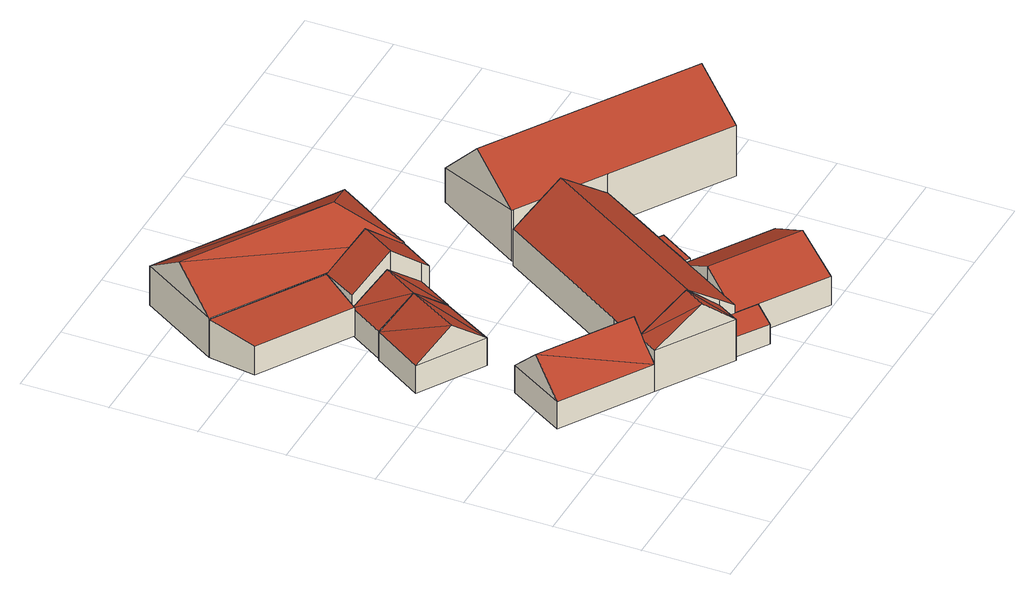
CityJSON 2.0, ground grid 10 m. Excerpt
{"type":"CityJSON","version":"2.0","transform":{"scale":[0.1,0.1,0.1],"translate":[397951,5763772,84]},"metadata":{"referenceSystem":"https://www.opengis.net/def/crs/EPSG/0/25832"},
"CityObjects":{
"building1":{"type":"Building","attributes":{"Gemeindeschluessel":"05566004","Geometrietyp2DReferenz":"3000","function":"51009_1611","roofType":"3100","measuredHeight":6.81},"geometry":[{"type":"Solid","lod":"2","boundaries":[[[[0,1,2,3]],[[4,5,1,0]],[[6,7,5,4]],[[3,2,7,6]],[[0,8,4]],[[6,9,3]],[[0,3,9]],[[9,8,0]],[[8,9,6]],[[6,4,8]],[[1,5,7,2]]]],"semantics":{"surfaces":[{"type":"WallSurface"},{"type":"RoofSurface"},{"type":"GroundSurface"}],"values":[[0,0,0,0,0,0,1,1,1,1,2]]}}]},
"building2":{"type":"Building","attributes":{"Gemeindeschluessel":"05566004","Geometrietyp2DReferenz":"3000","function":"51009_1610","roofType":"2100","measuredHeight":4.78},"geometry":[{"type":"Solid","lod":"2","boundaries":[[[[10,11,12,13]],[[14,15,11,10]],[[16,17,15,14]],[[18,19,17,16]],[[13,12,19,18]],[[18,16,14,10,13]],[[11,15,17,19,12]]]],"semantics":{"surfaces":[{"type":"WallSurface"},{"type":"RoofSurface"},{"type":"GroundSurface"}],"values":[[0,0,0,0,0,1,2]]}}]},
"building3":{"type":"Building","attributes":{"Gemeindeschluessel":"05566004","Geometrietyp2DReferenz":"3000","function":"31001_2700","roofType":"3100","measuredHeight":6.67},"geometry":[{"type":"Solid","lod":"2","boundaries":[[[[20,21,22,23]],[[24,25,21,20]],[[26,27,25,24]],[[23,22,27,26]],[[20,9,24]],[[26,28,23]],[[20,23,28]],[[28,9,20]],[[9,28,26]],[[26,24,9]],[[21,25,27,22]]]],"semantics":{"surfaces":[{"type":"WallSurface"},{"type":"RoofSurface"},{"type":"GroundSurface"}],"values":[[0,0,0,0,0,0,1,1,1,1,2]]}}]},
"building4":{"type":"Building","attributes":{"Gemeindeschluessel":"05566004","Geometrietyp2DReferenz":"3000","function":"31001_2700","roofType":"2100","measuredHeight":3.64},"geometry":[{"type":"Solid","lod":"2","boundaries":[[[[29,30,31,32]],[[33,34,30,29]],[[35,36,34,33]],[[32,31,36,35]],[[33,29,32,35]],[[30,34,36,31]]]],"semantics":{"surfaces":[{"type":"WallSurface"},{"type":"RoofSurface"},{"type":"GroundSurface"}],"values":[[0,0,0,0,1,2]]}}]},
"building5":{"type":"Building","attributes":{"Gemeindeschluessel":"05566004","Geometrietyp2DReferenz":"3000","function":"31001_2700"},"children":["building5-1","building5-2","building5-3","building5-4"]},
"building5-1":{"type":"BuildingPart","attributes":{"roofType":"3100","measuredHeight":8.79},"parents":["building5"],"geometry":[{"type":"Solid","lod":"2","boundaries":[[[[37,38,39,40]],[[41,42,43,38,37]],[[37,44,41]],[[44,45,46]],[[46,47,41,44]],[[37,40,48,45]],[[45,44,37]],[[49,50,39,38,43]],[[42,41,47]],[[43,42,51,49]],[[42,47,46,52,51]],[[46,53,52]],[[50,54,40,39]],[[49,51,52,53,54,50]],[[53,46,45]],[[40,54,48]],[[48,54,53,45]]]],"semantics":{"surfaces":[{"type":"WallSurface"},{"type":"RoofSurface"},{"type":"GroundSurface"},{"type":"ClosureSurface"}],"values":[[0,0,0,1,1,1,1,2,0,3,3,0,3,3,0,3,3]]}}]},
"building5-2":{"type":"BuildingPart","attributes":{"roofType":"3100","measuredHeight":6.33},"parents":["building5"],"geometry":[{"type":"Solid","lod":"2","boundaries":[[[[55,56,57,58]],[[59,60,56,55]],[[61,62,60,59]],[[33,63,62,61]],[[64,65,63,33]],[[55,58,66,67,59]],[[68,64,33,61,59,67]],[[69,57,56,60,62,63,65]],[[68,67,70]],[[65,64,68,70,69]],[[70,67,66]],[[57,69,70,66,58]]]],"semantics":{"surfaces":[{"type":"WallSurface"},{"type":"RoofSurface"},{"type":"GroundSurface"},{"type":"ClosureSurface"}],"values":[[0,0,0,0,0,1,1,2,0,3,0,3]]}}]},
"building5-3":{"type":"BuildingPart","attributes":{"roofType":"3100","measuredHeight":7.04},"parents":["building5"],"geometry":[{"type":"Solid","lod":"2","boundaries":[[[[71,72,43,42]],[[73,74,72,71]],[[75,76,74,73]],[[71,77,73]],[[42,47,78,77]],[[77,71,42]],[[78,79,75,73]],[[73,77,78]],[[72,74,76,49,43]],[[49,51,42,43]],[[76,75,51,49]],[[78,47,46,52,79]],[[52,46,47,42,51]],[[79,52,51,75]]]],"semantics":{"surfaces":[{"type":"WallSurface"},{"type":"RoofSurface"},{"type":"GroundSurface"},{"type":"ClosureSurface"}],"values":[[0,0,0,0,1,1,1,1,2,3,3,0,3,3]]}}]},
"building5-4":{"type":"BuildingPart","attributes":{"roofType":"3100","measuredHeight":8.82},"parents":["building5"],"geometry":[{"type":"Solid","lod":"2","boundaries":[[[[80,58,57,81,82]],[[83,40,39,65,64,84]],[[85,86,76,75,87]],[[88,89,86,85]],[[90,91,89,88]],[[92,93,91,90]],[[82,81,93,92]],[[85,87,79,52,53,45,48,88]],[[83,84,68,70,66,80,82,92,90,88,48]],[[57,69,65,39,50,49,76,86,89,91,93,81]],[[64,68,84]],[[58,80,66]],[[64,65,69,70,68]],[[69,57,58,66,70]],[[40,83,48]],[[39,40,54,50]],[[40,48,54]],[[54,53,52,51,49,50]],[[54,48,45,53]],[[79,87,75]],[[51,75,76,49]],[[51,52,79,75]]]],"semantics":{"surfaces":[{"type":"WallSurface"},{"type":"RoofSurface"},{"type":"GroundSurface"},{"type":"ClosureSurface"}],"values":[[0,0,0,0,0,0,0,1,1,2,0,0,3,3,0,3,3,3,3,0,3,3]]}}]},
"building6":{"type":"Building","attributes":{"Gemeindeschluessel":"05566004","Geometrietyp2DReferenz":"3000","function":"31001_2700"},"children":["building6-1","building6-2"]},
"building6-1":{"type":"BuildingPart","attributes":{"roofType":"5000","measuredHeight":8.71},"parents":["building6"],"geometry":[{"type":"Solid","lod":"2","boundaries":[[[[94,95,96,97]],[[98,99,100,95,94]],[[97,96,17,101]],[[94,102,98]],[[101,103,97]],[[102,94,97]],[[97,103,102]],[[98,102,103]],[[103,101,104,105,106,98]],[[95,100,107,19,17,96]],[[19,18,104,101,17]],[[98,106,99]],[[107,105,104,18,19]],[[100,99,106,105,107]]]],"semantics":{"surfaces":[{"type":"WallSurface"},{"type":"RoofSurface"},{"type":"GroundSurface"},{"type":"ClosureSurface"}],"values":[[0,0,0,1,0,1,1,1,1,2,0,0,3,3]]}}]},
"building6-2":{"type":"BuildingPart","attributes":{"roofType":"3100","measuredHeight":8.55},"parents":["building6"],"geometry":[{"type":"Solid","lod":"2","boundaries":[[[[108,109,110,111]],[[112,12,109,108]],[[18,19,12,112]],[[113,114,100,99]],[[111,110,114,113]],[[104,18,112,108,115]],[[111,113,99,106,115,108]],[[109,12,19,107,100,114,110]],[[104,115,105]],[[19,18,104,105,107]],[[105,115,106]],[[105,106,99,100,107]]]],"semantics":{"surfaces":[{"type":"WallSurface"},{"type":"RoofSurface"},{"type":"GroundSurface"},{"type":"ClosureSurface"}],"values":[[0,0,0,0,0,1,1,2,0,3,0,3]]}}]},
"building7":{"type":"Building","attributes":{"Gemeindeschluessel":"05566004","Geometrietyp2DReferenz":"3000","function":"31001_2700","roofType":"1000","measuredHeight":1.51},"geometry":[{"type":"Solid","lod":"2","boundaries":[[[[116,117,118,119]],[[120,121,117,116]],[[122,123,121,120]],[[119,118,123,122]],[[120,116,119,122]],[[117,121,123,118]]]],"semantics":{"surfaces":[{"type":"WallSurface"},{"type":"RoofSurface"},{"type":"GroundSurface"}],"values":[[0,0,0,0,1,2]]}}]},
"building8":{"type":"Building","attributes":{"name":"Sasse","Gemeindeschluessel":"05566004","Geometrietyp2DReferenz":"3000","function":"31001_1000","roofType":"5000","measuredHeight":10.35},"address":[{"country":"Germany","locality":"Altenberge","thoroughfareNumber":"45","thoroughfareName":"Waltrup"}],"geometry":[{"type":"Solid","lod":"2","boundaries":[[[[124,125,126,127]],[[128,129,125,124]],[[130,131,129,128]],[[132,133,131,130]],[[134,135,133,132]],[[127,126,135,134]],[[132,136,137,124,127,134]],[[130,128,137,136]],[[124,137,128]],[[130,136,132]],[[125,129,131,133,135,126]]]],"semantics":{"surfaces":[{"type":"WallSurface"},{"type":"RoofSurface"},{"type":"GroundSurface"}],"values":[[0,0,0,0,0,0,1,1,0,0,2]]}}]}
},
"vertices":[
[125,277,40],[125,277,5],[160,337,5],[160,337,40],[50,323,40],[50,323,5],[88,382,40],[88,382,5],[88,300,73],[124,359,73],
[112,420,44],[112,420,8],[114,424,8],[114,424,45],[7,485,44],[7,485,8],[16,540,56],[16,540,8],[138,464,56],[138,464,8],
[160,337,41],[160,337,7],[186,379,7],[186,379,41],[88,382,41],[88,382,7],[114,424,41],[114,424,7],[150,401,73],
[257,75,39],[257,75,2],[245,56,2],[245,56,27],[296,50,39],[296,50,2],[284,31,27],[284,31,2],
[242,50,55],[242,50,3],[257,75,3],[257,75,55],[158,103,55],[158,103,37],[158,103,3],[207,72,91],[222,97,91],[174,128,55],[168,120,55],[223,96,91],[174,128,3],[223,96,3],[174,128,37],[174,128,49],[181,123,55],[223,96,55],
[424,89,39],[424,89,3],[326,151,3],[326,151,39],[397,46,67],[397,46,3],[371,2,39],[371,2,3],[296,50,3],[272,65,39],[272,65,3],[316,136,49],[299,108,67],[282,81,49],[299,108,3],[299,108,49],
[57,167,37],[57,167,3],[97,233,37],[97,233,3],[199,168,37],[199,168,3],[77,200,74],[179,136,74],[192,158,49],
[326,151,49],[338,171,3],[338,171,49],[257,75,62],[272,65,49],[298,327,49],[298,327,3],[199,168,49],[347,296,91],[347,296,3],[396,265,49],[396,265,3],[364,213,49],[364,213,3],
[279,508,57],[279,508,8],[74,634,8],[74,634,57],[220,414,57],[220,414,56],[220,414,8],[16,540,57],[207,487,95],[45,587,95],[140,463,57],[179,439,57],[218,415,57],[179,439,8],
[154,399,94],[154,399,8],[186,379,8],[186,379,64],[114,424,57],[195,374,56],[195,374,8],[179,439,94],
[364,213,22],[364,213,7],[338,171,7],[338,171,22],[387,198,22],[387,198,7],[361,156,22],[361,156,7],
[297,328,73],[297,328,9],[298,327,9],[298,327,73],[363,433,52],[363,433,9],[594,285,53],[594,285,9],[528,181,73],[528,181,9],[396,265,73],[396,265,9],[563,236,112],[332,383,112]
]}
